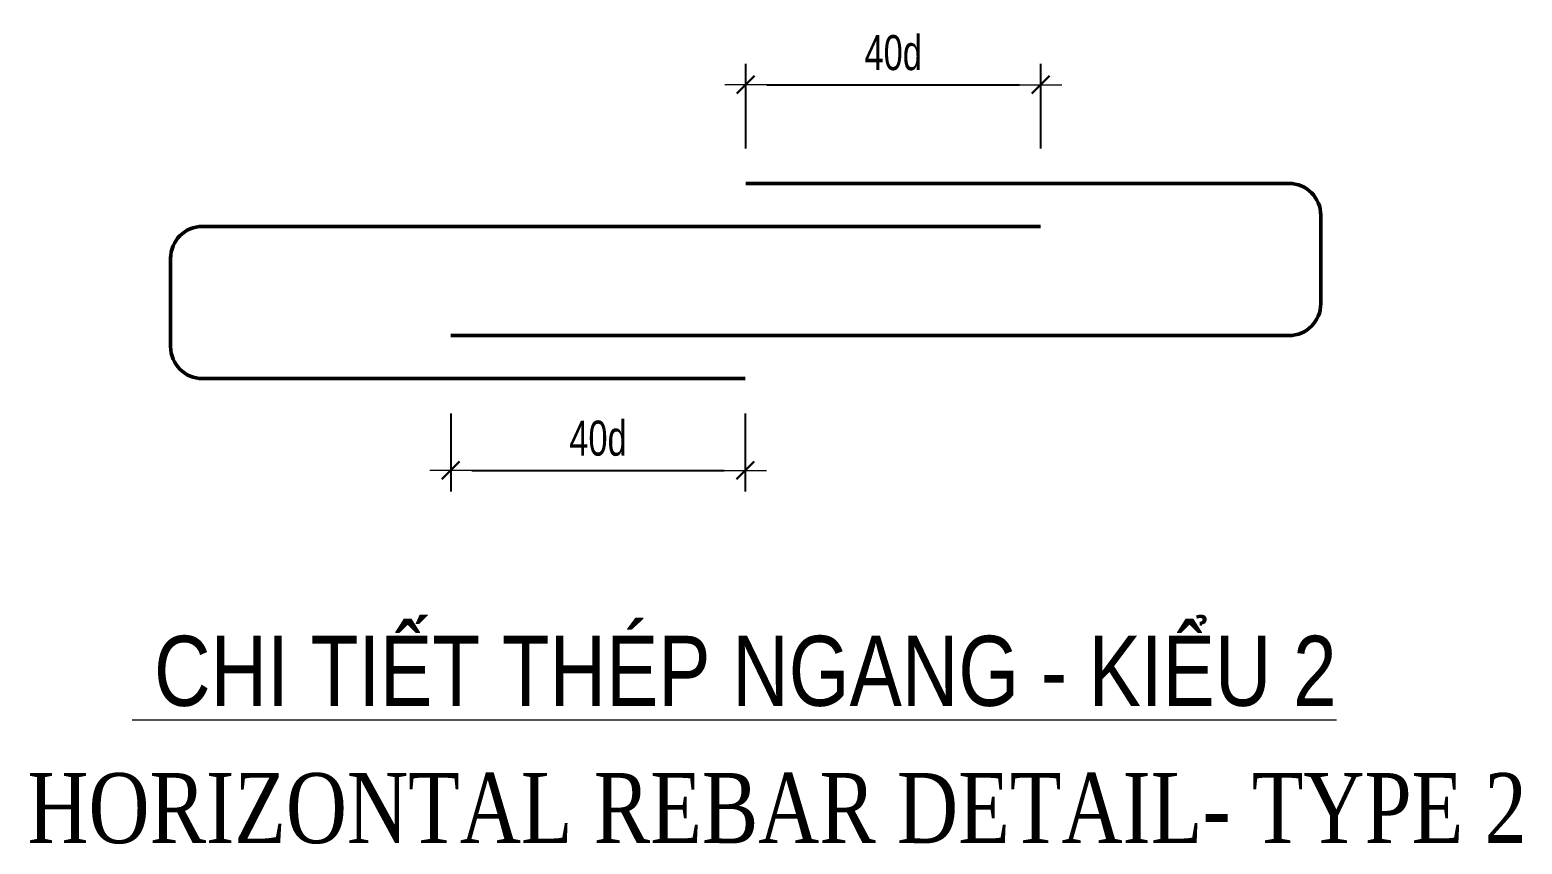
# Model space of a CAD drawing. Header units: millimetres. Extents: x 738475 to 1279438, y -34239 to 156422.
# Drawn here: x 1224785 to 1230113, y 126160 to 129065 of the extents above; entities that cross this region are included whole.
import ezdxf

# ---------------------------------------------------------------- set-up
doc = ezdxf.new("R2010")
doc.units = ezdxf.units.MM
doc.header["$MEASUREMENT"] = 0
doc.layers.get('Defpoints').update_dxf_attribs({"color": 151, "lineweight": 9})
for name, color, linetype, lineweight in [('NDC_S_DIM', 1, 'Continuous', 15), ('NDC_S_ENG TITLE', 3, 'Continuous', 20), ('NDC_S_VN TEXT', 7, 'Continuous', 20)]:
    doc.layers.add(name, color=color, linetype=linetype, lineweight=lineweight)
doc.layers.add('Reinforcement', color=4, linetype='Continuous')
doc.styles.add('ARIAL', font='arial.ttf', dxfattribs={"width": 0.8})
doc.styles.add('NDC_DIM', font='', dxfattribs={"width": 0.75})
doc.styles.add('VNTIMEH', font='vntimeh.shx', dxfattribs={"width": 0.8, "bigfont": 'vns.shx'})
doc.styles.get('NDC_DIM').set_extended_font_data('Dotum')
doc.dimstyles.new('NDC_dim_50', dxfattribs={"dimscale": 50, "dimtxt": 2.5, "dimasz": 1.5, "dimexe": 1.5, "dimexo": 2.5, "dimgap": 1, "dimtad": 1, "dimdec": 0, "dimzin": 0, "dimdsep": 46, "dimtxsty": 'NDC_DIM', "dimblk": 'DIMMARK', "dimcen": 0.09, "dimdle": 1.2, "dimclrd": 1, "dimclre": 1, "dimclrt": 3, "dimadec": 0, "dimazin": 0, "dimtfac": 1, "dimtdec": 0, "dimtix": 1, "dimtofl": 0, "dimtmove": 0, "dimatfit": 3, "dimfxl": 6, "dimfxlon": 1, "dimtolj": 1, "dimtzin": 0, "dimarcsym": 0})

# ---------------------------------------------------------------- blocks, each defined once
blk = doc.blocks.new('DIMMARK')
at = {"layer": 'NDC_S_DIM', "color": 1}
blk.add_line((-1.5, 0), (1, 0), dxfattribs=at)
at = {"layer": 'NDC_S_DIM', "color": 2, "const_width": 0.1}
blk.add_lwpolyline([(-0.424, -0.424), (0.424, 0.424)], dxfattribs=at)
blk = doc.blocks.new('*D282')
at = {"layer": 'Defpoints', "color": 0, "transparency": 16777216}
for p in [(1228393.9, 128868.9), (1227340.8, 128517), (1228393.9, 128517)]:
    blk.add_point(p, dxfattribs=at)
at = {"layer": 'NDC_S_DIM', "color": 1, "lineweight": -2, "transparency": 16777216}
for p, q in [((1227340.8, 128642), (1227340.8, 128943.9)), ((1228393.9, 128642), (1228393.9, 128943.9)), ((1227415.8, 128868.9), (1228318.9, 128868.9))]:
    blk.add_line(p, q, dxfattribs=at)
at = {"layer": 'NDC_S_DIM', "color": 1, "lineweight": -2, "transparency": 16777216, "xscale": 75, "yscale": 75, "zscale": 75, "rotation": 180}
blk.add_blockref('DIMMARK', (1227340.8, 128868.9), dxfattribs=at)
at = {"layer": 'NDC_S_DIM', "color": 1, "lineweight": -2, "transparency": 16777216, "xscale": 75, "yscale": 75, "zscale": 75}
blk.add_blockref('DIMMARK', (1228393.9, 128868.9), dxfattribs=at)
at = {"layer": 'NDC_S_DIM', "color": 3, "transparency": 16777216, "insert": (1227867.4, 128982.8), "char_height": 125, "attachment_point": 5, "style": 'NDC_DIM'}
blk.add_mtext('\\A1;40d', dxfattribs=at)
blk = doc.blocks.new('*D283')
at = {"layer": 'Defpoints', "color": 0, "transparency": 16777216}
for p in [(1226287.8, 127820.8), (1227339.5, 127820.8), (1227339.5, 127493.3)]:
    blk.add_point(p, dxfattribs=at)
at = {"layer": 'NDC_S_DIM', "color": 1, "lineweight": -2, "transparency": 16777216}
for p, q in [((1226287.8, 127695.8), (1226287.8, 127418.3)), ((1227339.5, 127695.8), (1227339.5, 127418.3)), ((1226362.8, 127493.3), (1227264.5, 127493.3))]:
    blk.add_line(p, q, dxfattribs=at)
at = {"layer": 'NDC_S_DIM', "color": 1, "lineweight": -2, "transparency": 16777216, "xscale": 75, "yscale": 75, "zscale": 75, "rotation": 180}
blk.add_blockref('DIMMARK', (1226287.8, 127493.3), dxfattribs=at)
at = {"layer": 'NDC_S_DIM', "color": 1, "lineweight": -2, "transparency": 16777216, "xscale": 75, "yscale": 75, "zscale": 75}
blk.add_blockref('DIMMARK', (1227339.5, 127493.3), dxfattribs=at)
at = {"layer": 'NDC_S_DIM', "color": 3, "transparency": 16777216, "insert": (1226813.6, 127607.2), "char_height": 125, "attachment_point": 5, "style": 'NDC_DIM'}
blk.add_mtext('\\A1;40d', dxfattribs=at)
blk = doc.blocks.new('*D276')
at = {"layer": 'Defpoints', "color": 0, "transparency": 16777216}
for p in [(1228393.9, 128868.9), (1227340.8, 128517), (1228393.9, 128517)]:
    blk.add_point(p, dxfattribs=at)
at = {"layer": 'NDC_S_DIM', "color": 1, "lineweight": -2, "transparency": 16777216}
for p, q in [((1227340.8, 128642), (1227340.8, 128943.9)), ((1228393.9, 128642), (1228393.9, 128943.9)), ((1227415.8, 128868.9), (1228318.9, 128868.9))]:
    blk.add_line(p, q, dxfattribs=at)
at = {"layer": 'NDC_S_DIM', "color": 1, "lineweight": -2, "transparency": 16777216, "xscale": 75, "yscale": 75, "zscale": 75, "rotation": 180}
blk.add_blockref('DIMMARK', (1227340.8, 128868.9), dxfattribs=at)
at = {"layer": 'NDC_S_DIM', "color": 1, "lineweight": -2, "transparency": 16777216, "xscale": 75, "yscale": 75, "zscale": 75}
blk.add_blockref('DIMMARK', (1228393.9, 128868.9), dxfattribs=at)
at = {"layer": 'NDC_S_DIM', "color": 3, "transparency": 16777216, "insert": (1227867.4, 128982.8), "char_height": 125, "attachment_point": 5, "style": 'NDC_DIM'}
blk.add_mtext('\\A1;40d', dxfattribs=at)
blk = doc.blocks.new('*D277')
at = {"layer": 'Defpoints', "color": 0, "transparency": 16777216}
for p in [(1226287.8, 127820.8), (1227339.5, 127820.8), (1227339.5, 127493.3)]:
    blk.add_point(p, dxfattribs=at)
at = {"layer": 'NDC_S_DIM', "color": 1, "lineweight": -2, "transparency": 16777216}
for p, q in [((1226287.8, 127695.8), (1226287.8, 127418.3)), ((1227339.5, 127695.8), (1227339.5, 127418.3)), ((1226362.8, 127493.3), (1227264.5, 127493.3))]:
    blk.add_line(p, q, dxfattribs=at)
at = {"layer": 'NDC_S_DIM', "color": 1, "lineweight": -2, "transparency": 16777216, "xscale": 75, "yscale": 75, "zscale": 75, "rotation": 180}
blk.add_blockref('DIMMARK', (1226287.8, 127493.3), dxfattribs=at)
at = {"layer": 'NDC_S_DIM', "color": 1, "lineweight": -2, "transparency": 16777216, "xscale": 75, "yscale": 75, "zscale": 75}
blk.add_blockref('DIMMARK', (1227339.5, 127493.3), dxfattribs=at)
at = {"layer": 'NDC_S_DIM', "color": 3, "transparency": 16777216, "insert": (1226813.6, 127607.2), "char_height": 125, "attachment_point": 5, "style": 'NDC_DIM'}
blk.add_mtext('\\A1;40d', dxfattribs=at)

msp = doc.modelspace()

# ---------------------------------------------------------------- linework, layer by layer
at = {"layer": 'Reinforcement', "lineweight": 50}
for points in [[(1226287.8, 127974.225), (1229280.121, 127974.225, 0.41421356), (1229393.871, 128087.975), (1229393.871, 128403.274, 0.41421356), (1229280.121, 128517.024)], [(1226287.8, 127974.225), (1229280.121, 127974.225, 0.41421356), (1229393.871, 128087.975), (1229393.871, 128403.274, 0.41421356), (1229280.121, 128517.024)], [(1229393.871, 128403.274, 0.41421356), (1229280.121, 128517.024), (1227340.836, 128517.024)], [(1229393.871, 128403.274, 0.41421356), (1229280.121, 128517.024), (1227340.836, 128517.024)], [(1228393.871, 128363.644), (1225401.55, 128363.644, 0.41421356), (1225287.8, 128249.894), (1225287.8, 127934.595, 0.41421356), (1225401.55, 127820.845), (1227339.451, 127820.845)], [(1228393.871, 128363.644), (1225401.55, 128363.644, 0.41421356), (1225287.8, 128249.894), (1225287.8, 127934.595, 0.41421356), (1225401.55, 127820.845), (1227339.451, 127820.845)]]:
    msp.add_lwpolyline(points, format="xyb", dxfattribs=at)

# ---------------------------------------------------------------- texts
at = {"layer": 'NDC_S_ENG TITLE', "style": 'VNTIMEH', "width": 0.8}
msp.add_text('horizontal rebar detail- type 2', height=250, dxfattribs=at).set_placement((1224776.498, 126163.424))
msp.add_text('horizontal rebar detail- type 2', height=250, dxfattribs=at).set_placement((1224776.498, 126163.424))
at = {"layer": 'NDC_S_VN TEXT', "style": 'ARIAL', "width": 0.8}
msp.add_text('%%u CHI TIẾT THÉP NGANG - KIỂU 2', height=250, dxfattribs=at).set_placement((1225150.88, 126652.989))
msp.add_text('%%u CHI TIẾT THÉP NGANG - KIỂU 2', height=250, dxfattribs=at).set_placement((1225150.88, 126652.989))

# ---------------------------------------------------------------- dimensions: what is measured, and where the dimension line sits
at = {"layer": 'NDC_S_DIM'}
for base, p1, p2, picture, middle in [((1228393.871, 128868.9), (1227340.836, 128517.024), (1228393.871, 128517.024), '*D282', (1227867.353, 128982.757)), ((1228393.871, 128868.9), (1227340.836, 128517.024), (1228393.871, 128517.024), '*D276', (1227867.353, 128982.757)), ((1227339.451, 127493.304), (1226287.8, 127820.845), (1227339.451, 127820.845), '*D283', (1226813.626, 127607.161)), ((1227339.451, 127493.304), (1226287.8, 127820.845), (1227339.451, 127820.845), '*D277', (1226813.626, 127607.161))]:
    dim = msp.add_linear_dim(base=base, p1=p1, p2=p2, text='40d', dimstyle='NDC_dim_50', override={"dimtmove": 1}, dxfattribs=at)
    dim.commit()
    dim.dimension.update_dxf_attribs({"geometry": picture, "text_midpoint": middle})

doc.saveas('drawing.dxf')
